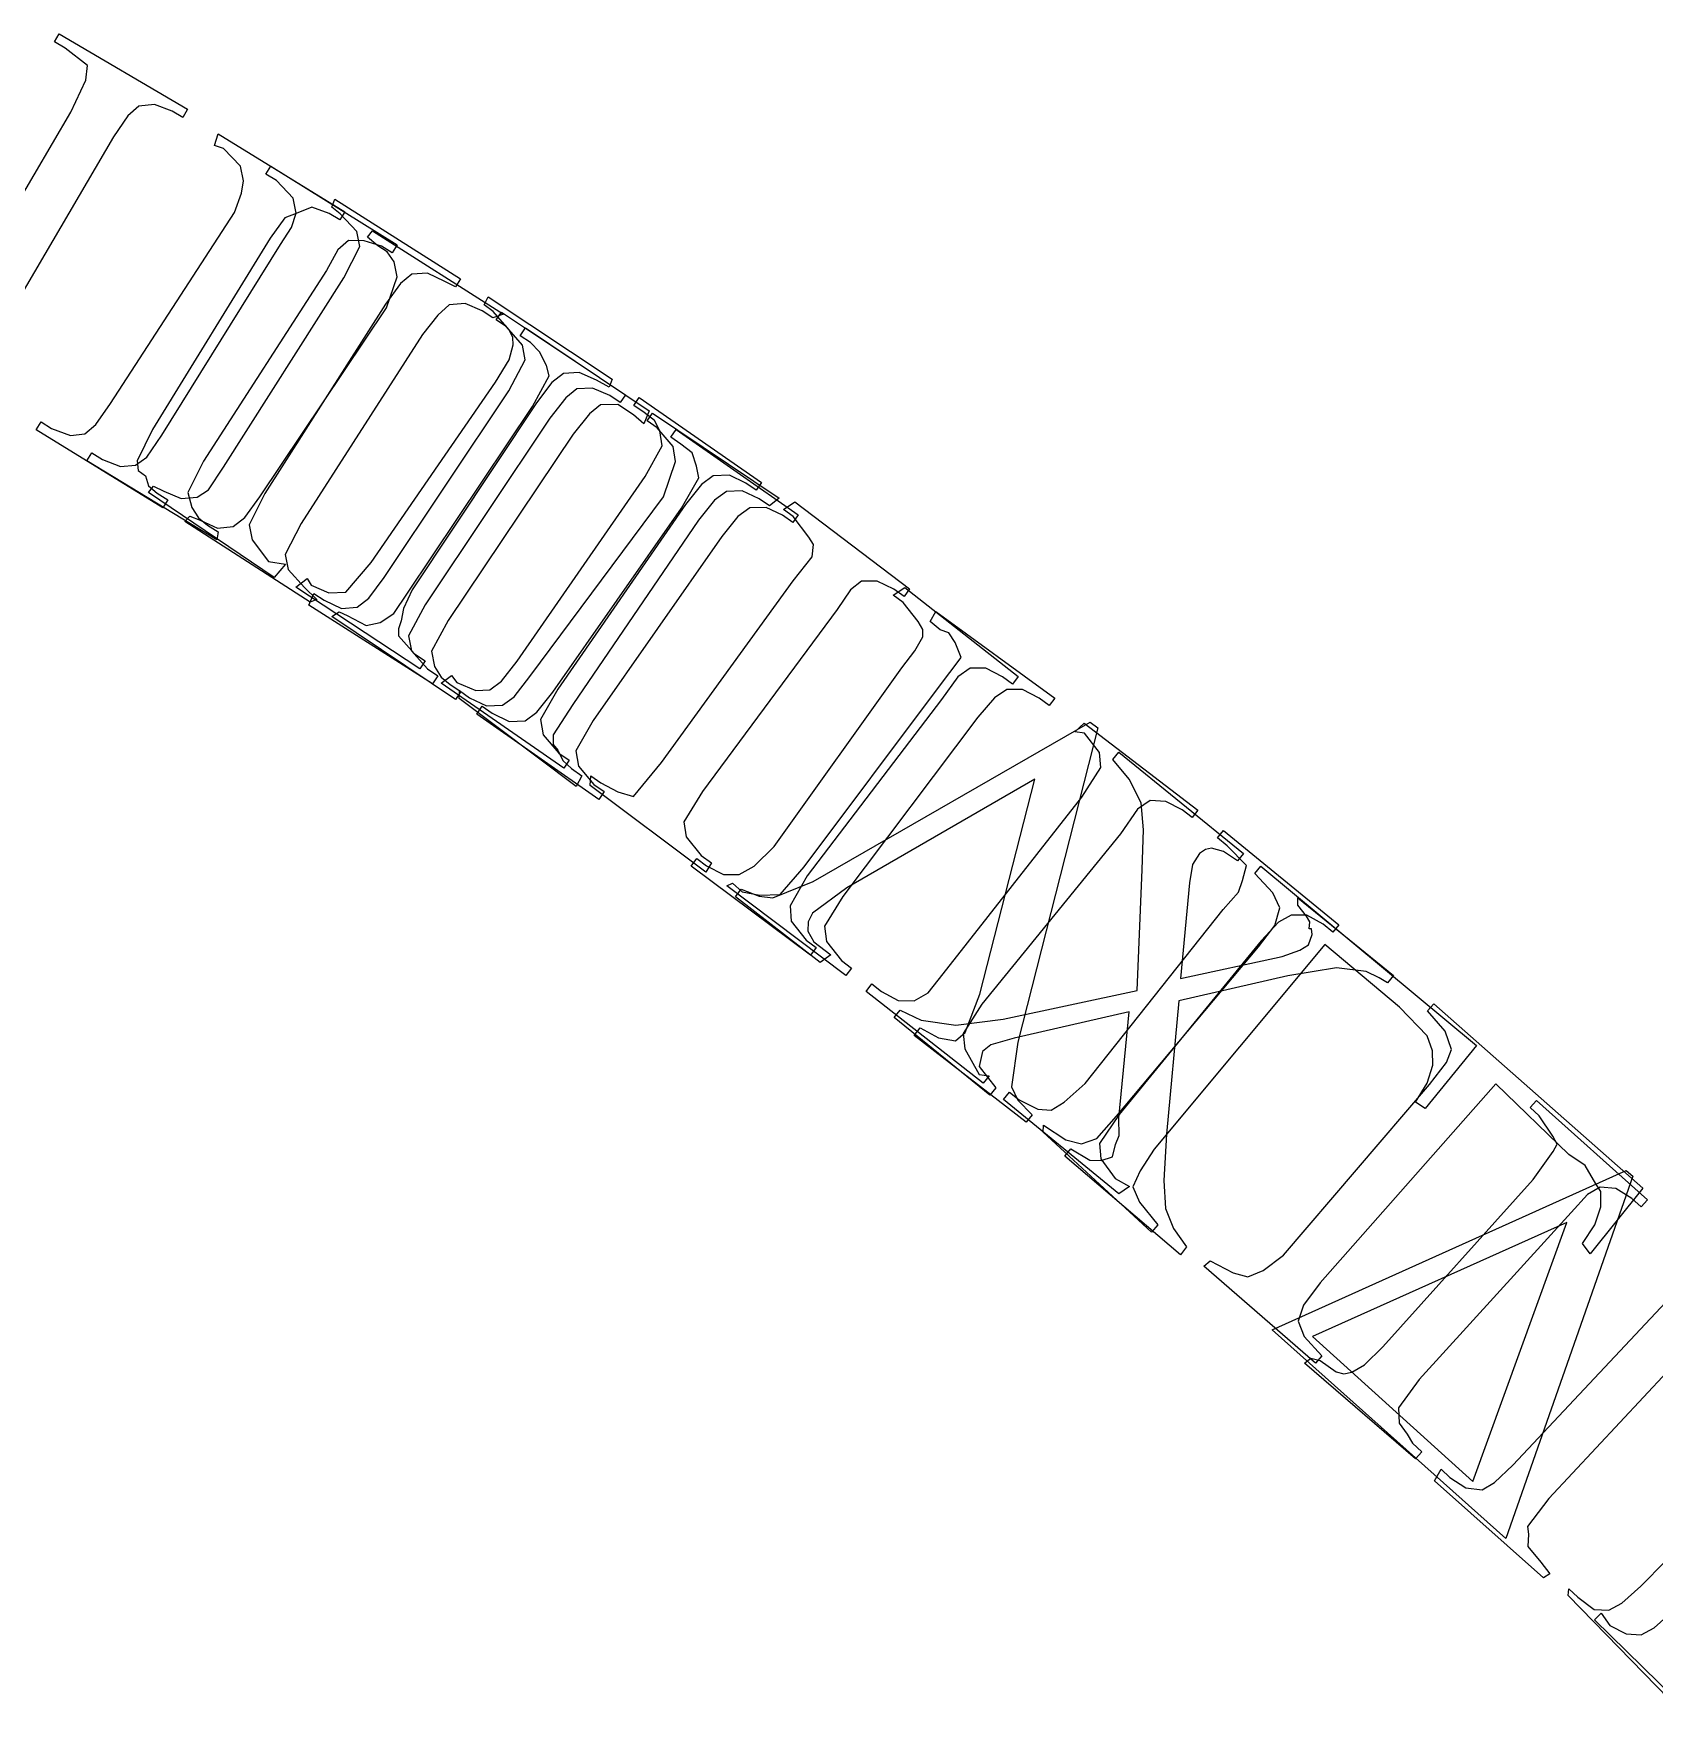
# Model space of a CAD drawing. Header units: millimetres. Extents: x -330 to 330, y -330 to 331.
# Drawn here: x 163.8 to 222.6, y 225.3 to 286.7 of the extents above; entities that cross this region are included whole.
import ezdxf

# ---------------------------------------------------------------- set-up
doc = ezdxf.new("R2010")
doc.units = ezdxf.units.MM
for name, color, linetype in [('Layer 1', 7, 'Continuous'), ('Layer 1 (2)', 7, 'Continuous'), ('Layer 1 (3)', 7, 'Continuous')]:
    doc.layers.add(name, color=color, linetype=linetype)

msp = doc.modelspace()

# ---------------------------------------------------------------- linework, layer by layer
at = {"layer": 'Layer 1'}
for p, q in [((172.25, 281.596, -90), (172.433, 281.888, -90)), ((172.433, 281.888, -90), (177.017, 279.027, -90)), ((172.629, 281.359, -90), (172.25, 281.596, -90)), ((173.237, 280.717, -90), (172.629, 281.359, -90)), ((173.349, 280.176, -90), (173.237, 280.717, -90)), ((173.17725, 279.66075, -90), (173.349, 280.176, -90)), ((172.782, 279.039, -90), (173.17725, 279.66075, -90)), ((175.252, 279.185, -90), (174.855625, 278.8475, -90)), ((175.822, 279.173125, -90), (175.252, 279.185, -90)), ((176.449, 278.976, -90), (175.822, 279.173125, -90)), ((168.468, 272.125, -90), (172.782, 279.039, -90)), ((174.855625, 278.8475, -90), (174.454, 278.093, -90)), ((176.835, 278.735, -90), (176.449, 278.976, -90)), ((177.017, 279.027, -90), (176.835, 278.735, -90)), ((174.454, 278.093, -90), (169.983, 271.18, -90)), ((180.608, 276.301, -90), (180.799, 276.587, -90)), ((180.98, 276.053, -90), (180.608, 276.301, -90)), ((180.799, 276.587, -90), (185.296, 273.59, -90)), ((181.568, 275.393, -90), (180.98, 276.053, -90)), ((181.663, 274.849, -90), (181.568, 275.393, -90)), ((181.062, 273.729, -90), (181.663, 274.849, -90)), ((176.544, 266.949, -90), (181.062, 273.729, -90)), ((183.537, 273.802, -90), (183.131875, 273.47675, -90)), ((184.107125, 273.832125, -90), (183.537, 273.802, -90)), ((184.726, 273.557, -90), (184.107125, 273.832125, -90)), ((183.131875, 273.47675, -90), (182.549, 272.739, -90)), ((185.105, 273.304, -90), (184.726, 273.557, -90)), ((185.296, 273.59, -90), (185.105, 273.304, -90)), ((182.549, 272.739, -90), (178.03, 265.958, -90)), ((186.084, 272.637, -90), (186.281, 272.919, -90)), ((186.451, 272.382, -90), (186.084, 272.637, -90)), ((186.281, 272.919, -90), (190.882, 269.833, -90)), ((167.930625, 271.316375, -90), (168.468, 272.125, -90)), ((187.026, 271.71, -90), (186.451, 272.382, -90)), ((165.755, 271.187, -90), (165.938, 271.479, -90)), ((170.464, 268.326, -90), (165.755, 271.187, -90)), ((165.938, 271.479, -90), (166.316, 271.243, -90)), ((166.316, 271.243, -90), (166.975375, 270.98225, -90)), ((167.52, 271.029, -90), (167.930625, 271.316375, -90)), ((187.111, 271.164, -90), (187.026, 271.71, -90)), ((166.975375, 270.98225, -90), (167.52, 271.029, -90)), ((169.983, 271.18, -90), (169.416, 270.043, -90)), ((186.683, 269.885, -90), (187.111, 271.164, -90)), ((169.416, 270.043, -90), (169.564, 269.497, -90)), ((188.963, 270.08, -90), (188.530125, 269.763125, -90)), ((189.534, 270.098875, -90), (188.963, 270.08, -90)), ((190.147, 269.811, -90), (189.534, 270.098875, -90)), ((169.564, 269.497, -90), (169.79975, 269.116875, -90)), ((181.834, 263.367, -90), (186.683, 269.885, -90)), ((188.530125, 269.763125, -90), (187.954, 269.036, -90)), ((190.521, 269.551, -90), (190.147, 269.811, -90)), ((190.882, 269.833, -90), (190.521, 269.551, -90)), ((169.79975, 269.116875, -90), (170.136, 268.859, -90)), ((170.136, 268.859, -90), (170.523, 268.618, -90)), ((187.954, 269.036, -90), (183.389, 262.348, -90)), ((170.523, 268.618, -90), (170.464, 268.326, -90)), ((175.98425, 266.209375, -90), (176.544, 266.949, -90)), ((173.804, 265.956, -90), (173.995, 266.378, -90)), ((173.995, 266.378, -90), (174.367, 266.13, -90)), ((178.301, 263.094, -90), (173.804, 265.956, -90)), ((174.367, 266.13, -90), (174.991, 265.831375, -90)), ((174.991, 265.831375, -90), (175.564, 265.88, -90)), ((175.564, 265.88, -90), (175.98425, 266.209375, -90)), ((178.03, 265.958, -90), (177.429, 264.838, -90)), ((177.429, 264.838, -90), (177.532, 264.289, -90)), ((177.532, 264.289, -90), (178.113, 263.634, -90)), ((178.113, 263.634, -90), (178.492, 263.381, -90)), ((178.492, 263.381, -90), (178.301, 263.094, -90)), ((181.26, 262.6195, -90), (181.834, 263.367, -90)), ((179.264, 262.565, -90), (179.275, 262.848, -90)), ((179.275, 262.848, -90), (179.641, 262.593, -90)), ((179.641, 262.593, -90), (180.259875, 262.301125, -90)), ((180.833, 262.319, -90), (181.26, 262.6195, -90)), ((183.515, 259.363, -90), (179.264, 262.565, -90)), ((180.259875, 262.301125, -90), (180.833, 262.319, -90)), ((183.389, 262.348, -90), (182.677, 261.24, -90)), ((192.115, 255.915, -90), (202.168, 261.704, -90)), ((202.44, 261.493, -90), (199.535, 250.093, -90)), ((202.168, 261.704, -90), (202.44, 261.493, -90)), ((182.677, 261.24, -90), (182.681375, 260.892125, -90)), ((182.681375, 260.892125, -90), (182.841, 260.689, -90)), ((182.841, 260.689, -90), (183.021125, 260.316125, -90)), ((183.021125, 260.316125, -90), (183.337, 260.022, -90)), ((183.337, 260.022, -90), (183.711, 259.762, -90)), ((183.711, 259.762, -90), (183.515, 259.363, -90)), ((200.156, 259.639, -90), (193.33, 255.691, -90)), ((198.162, 251.828, -90), (200.156, 259.639, -90)), ((208.135, 256.215, -90), (208.357, 256.479, -90)), ((208.357, 256.479, -90), (216.187, 249.972, -90)), ((190.65, 255.332, -90), (192.115, 255.915, -90)), ((208.799, 255.51225, -90), (208.135, 256.215, -90)), ((189.287, 255.365, -90), (189.498, 255.637, -90)), ((192.36, 252.983, -90), (189.287, 255.365, -90)), ((189.498, 255.637, -90), (190.153875, 255.385125, -90)), ((190.153875, 255.385125, -90), (190.65, 255.332, -90)), ((193.33, 255.691, -90), (192.087, 254.771, -90)), ((209.043, 254.967, -90), (208.799, 255.51225, -90)), ((192.087, 254.771, -90), (191.924375, 254.454875, -90)), ((208.868375, 254.3215, -90), (209.043, 254.967, -90)), ((191.924375, 254.454875, -90), (191.914, 254.123, -90)), ((191.914, 254.123, -90), (192.13325, 253.73625, -90)), ((208.276, 253.547, -90), (208.868375, 254.3215, -90)), ((192.13325, 253.73625, -90), (192.747, 253.255, -90)), ((203.121, 247.405, -90), (208.276, 253.547, -90)), ((210.678, 253.631, -90), (204.489, 246.205, -90)), ((213.385, 251.359, -90), (210.678, 253.631, -90)), ((192.747, 253.255, -90), (192.36, 252.983, -90)), ((197.628, 250.441, -90), (198.162, 251.828, -90)), ((214.394, 250.324, -90), (213.385, 251.359, -90)), ((195.779, 250.333, -90), (195.989, 250.605, -90)), ((199.844, 247.182, -90), (195.779, 250.333, -90)), ((195.989, 250.605, -90), (196.658375, 250.247875, -90)), ((197.282, 250.142, -90), (197.628, 250.441, -90)), ((214.589125, 249.775375, -90), (214.394, 250.324, -90)), ((196.658375, 250.247875, -90), (197.282, 250.142, -90)), ((199.535, 250.093, -90), (199.313, 248.47, -90)), ((216.187, 249.972, -90), (214.327, 247.684, -90)), ((214.599, 249.259, -90), (214.589125, 249.775375, -90)), ((214.4, 248.60675, -90), (214.599, 249.259, -90)), ((213.97, 247.917, -90), (214.4, 248.60675, -90)), ((199.313, 248.47, -90), (199.53625, 247.984125, -90)), ((199.53625, 247.984125, -90), (200.055, 247.454, -90)), ((214.327, 247.684, -90), (213.97, 247.917, -90)), ((200.055, 247.454, -90), (199.844, 247.182, -90)), ((202.404, 246.598875, -90), (203.121, 247.405, -90)), ((200.455, 246.818, -90), (200.469, 247.081, -90)), ((204.394, 243.199, -90), (200.455, 246.818, -90)), ((200.469, 247.081, -90), (201.276, 246.549375, -90)), ((201.276, 246.549375, -90), (201.855, 246.404, -90)), ((201.855, 246.404, -90), (202.404, 246.598875, -90)), ((204.489, 246.205, -90), (203.983125, 245.419, -90)), ((203.983125, 245.419, -90), (203.718, 244.84, -90)), ((208.773, 239.654, -90), (221.619, 245.436, -90)), ((221.619, 245.436, -90), (221.853, 245.224, -90)), ((203.718, 244.84, -90), (203.95725, 244.280375, -90)), ((221.853, 245.224, -90), (217.245, 232.071, -90)), ((203.95725, 244.280375, -90), (204.615, 243.456, -90)), ((204.615, 243.456, -90), (204.394, 243.199, -90)), ((219.462, 243.548, -90), (210.228, 239.405, -90)), ((216.047, 234.148, -90), (219.462, 243.548, -90)), ((217.245, 232.071, -90), (208.773, 239.654, -90)), ((210.228, 239.405, -90), (216.047, 234.148, -90))]:
    msp.add_line(p, q, dxfattribs=at)
at = {"layer": 'Layer 1 (2)'}
for p, q in [((164.575, 286.391), (164.749, 286.688)), ((164.749, 286.688), (169.41, 283.952)), ((164.96, 286.165), (164.575, 286.391)), ((165.778, 285.539), (164.96, 286.165)), ((165.712, 285.001), (165.778, 285.539)), ((165.176, 283.849), (165.712, 285.001)), ((168.209375, 284.126), (167.641, 284.063)), ((168.843, 283.886), (168.209375, 284.126)), ((161.051, 276.822), (165.176, 283.849)), ((167.234375, 283.714), (166.716, 282.945)), ((167.641, 284.063), (167.234375, 283.714)), ((169.236, 283.655), (168.843, 283.886)), ((169.41, 283.952), (169.236, 283.655)), ((166.716, 282.945), (162.591, 275.918)), ((174.642, 280.397), (174.753, 280.688)), ((174.945, 280.158), (174.642, 280.397)), ((174.753, 280.688), (179.314, 277.789)), ((175.547, 279.511), (174.945, 280.158)), ((175.655, 278.968), (175.547, 279.511)), ((175.078, 277.836), (175.655, 278.968)), ((177.55, 277.962), (177.130875, 277.62775)), ((178.12, 277.99875), (177.55, 277.962)), ((178.744, 277.695), (178.12, 277.99875)), ((170.708, 270.959), (175.078, 277.836)), ((177.130875, 277.62775), (176.585, 276.878)), ((179.129, 277.499), (178.744, 277.695)), ((179.314, 277.789), (179.129, 277.499)), ((176.585, 276.878), (172.215, 270.001)), ((180.166, 276.854), (180.311, 277.141)), ((180.493, 276.607), (180.166, 276.854)), ((180.311, 277.141), (184.814, 274.152)), ((181.083, 275.948), (180.493, 276.607)), ((181.208375, 275.6625), (181.083, 275.948)), ((181.222, 275.404), (181.208375, 275.6625)), ((181.0795, 274.855625), (181.222, 275.404)), ((180.58, 274.05), (181.0795, 274.855625)), ((183.054, 274.36), (182.628125, 274.03375)), ((183.624625, 274.3915), (183.054, 274.36)), ((184.244, 274.117), (183.624625, 274.3915)), ((176.073, 267.494), (180.58, 274.05)), ((182.628125, 274.03375), (182.068, 273.295)), ((184.709, 273.865), (184.244, 274.117)), ((184.814, 274.152), (184.709, 273.865)), ((182.068, 273.295), (177.561, 266.507)), ((185.605, 273.199), (185.801, 273.482)), ((185.972, 272.945), (185.605, 273.199)), ((185.801, 273.482), (190.242, 270.404)), ((186.34925, 272.650375), (185.972, 272.945)), ((186.548, 272.274), (186.34925, 272.650375)), ((186.633, 271.728), (186.548, 272.274)), ((186.012, 270.619), (186.633, 271.728)), ((170.16425, 270.1395), (170.708, 270.959)), ((181.371, 263.922), (186.012, 270.619)), ((188.487, 270.647), (188.055125, 270.329625)), ((189.080625, 270.667375), (188.487, 270.647)), ((189.672, 270.381), (189.080625, 270.667375)), ((167.987, 270.042), (168.172, 270.269)), ((172.548, 266.951), (167.987, 270.042)), ((168.172, 270.269), (168.549, 270.093)), ((168.549, 270.093), (169.178875, 269.827625)), ((169.751, 269.869), (170.16425, 270.1395)), ((172.215, 270.001), (171.639, 268.868)), ((188.055125, 270.329625), (187.48, 269.602)), ((190.046, 270.121), (189.672, 270.381)), ((190.242, 270.404), (190.046, 270.121)), ((169.178875, 269.827625), (169.751, 269.869)), ((187.48, 269.602), (182.839, 262.905)), ((191.029, 269.425), (191.44, 269.704)), ((191.391, 269.164), (191.029, 269.425)), ((191.44, 269.704), (195.61, 266.538)), ((171.639, 268.868), (171.754, 268.321)), ((191.953, 268.424), (191.391, 269.164)), ((171.754, 268.321), (172.348, 267.538)), ((192.118875, 268.157), (191.953, 268.424)), ((192.08, 267.71), (192.118875, 268.157)), ((172.348, 267.538), (172.962, 267.434)), ((191.385, 266.838), (192.08, 267.71)), ((172.962, 267.434), (172.548, 266.951)), ((173.335, 266.602), (173.742, 266.919)), ((173.742, 266.919), (173.898, 266.672)), ((175.15, 266.425), (176.073, 267.494)), ((177.837, 263.643), (173.335, 266.602)), ((173.898, 266.672), (174.528875, 266.394375)), ((174.528875, 266.394375), (175.15, 266.425)), ((177.561, 266.507), (177.248625, 265.82725)), ((186.611, 260.235), (191.385, 266.838)), ((193.46725, 266.507625), (192.977, 265.792)), ((193.86, 266.816), (193.46725, 266.507625)), ((194.4315, 266.82475), (193.86, 266.816)), ((195.039, 266.526), (194.4315, 266.82475)), ((195.408, 266.259), (195.039, 266.526)), ((195.61, 266.538), (195.408, 266.259)), ((177.248625, 265.82725), (177.153, 265.386)), ((192.977, 265.792), (188.098, 259.188)), ((196.361, 265.358), (196.568, 265.726)), ((196.568, 265.726), (200.884, 262.577)), ((177.153, 265.386), (177.059625, 265.0945)), ((177.059625, 265.0945), (177.066, 264.836)), ((196.718, 265.051), (196.361, 265.358)), ((197.033, 264.95), (196.718, 265.051)), ((177.066, 264.836), (177.648, 264.182)), ((197.267, 264.594), (197.033, 264.95)), ((197.478, 264.045), (197.267, 264.594)), ((177.648, 264.182), (178.028, 263.93)), ((178.028, 263.93), (177.837, 263.643)), ((180.797875, 263.193), (181.371, 263.922)), ((196.665, 262.962), (197.478, 264.045)), ((178.616, 263.115), (178.984, 263.398)), ((178.984, 263.398), (179.179, 263.144)), ((183.058, 260.037), (178.616, 263.115)), ((179.179, 263.144), (179.86725, 262.8535)), ((179.86725, 262.8535), (180.371, 262.872)), ((180.371, 262.872), (180.797875, 263.193)), ((182.839, 262.905), (182.218, 261.796)), ((191.789, 256.455), (196.665, 262.962)), ((199.14, 262.89), (198.695125, 262.590625)), ((199.711125, 262.887625), (199.14, 262.89)), ((200.313, 262.577), (199.711125, 262.887625)), ((198.695125, 262.590625), (198.092, 261.887)), ((200.677, 262.303), (200.313, 262.577)), ((200.884, 262.577), (200.677, 262.303)), ((182.218, 261.796), (182.311, 261.245)), ((198.092, 261.887), (193.187, 255.38)), ((201.612, 261.347), (201.941, 261.672)), ((201.941, 261.672), (206.075, 258.515)), ((182.311, 261.245), (182.879, 260.579)), ((201.963, 261.307), (201.612, 261.347)), ((202.498, 260.603), (201.963, 261.307)), ((182.879, 260.579), (183.254, 260.32)), ((183.254, 260.32), (183.058, 260.037)), ((185.591, 259), (186.611, 260.235)), ((202.551, 260.053), (202.498, 260.603)), ((184.021, 259.4), (184.042, 259.762)), ((184.042, 259.762), (184.404, 259.5)), ((201.865, 258.983), (202.551, 260.053)), ((188.22, 256.264), (184.021, 259.4)), ((184.404, 259.5), (185.017, 259.172)), ((185.017, 259.172), (185.591, 259)), ((188.098, 259.188), (187.415, 258.092)), ((196.832, 252.575), (201.865, 258.983)), ((203.887, 258.54375), (203.269, 257.656)), ((204.337, 258.863), (203.887, 258.54375)), ((204.9085, 258.825375), (204.337, 258.863)), ((205.504, 258.526), (204.9085, 258.825375)), ((205.862, 258.244), (205.504, 258.526)), ((206.075, 258.515), (205.862, 258.244)), ((187.415, 258.092), (187.497, 257.539)), ((206.787, 257.503), (207.005, 257.769)), ((207.005, 257.769), (211.188, 254.347)), ((187.497, 257.539), (188.052, 256.862)), ((203.269, 257.656), (198.236, 251.472)), ((207.133, 257.22), (206.787, 257.503)), ((207.842, 256.506), (207.133, 257.22)), ((188.052, 256.862), (188.422, 256.596)), ((188.422, 256.596), (188.22, 256.264)), ((207.695, 255.954), (207.842, 256.506)), ((188.976, 255.758), (189.183, 255.857)), ((189.183, 255.857), (189.54, 255.55)), ((190.908, 255.445), (191.789, 256.455)), ((207.55, 255.533375), (207.695, 255.954)), ((193.291, 252.505), (188.976, 255.758)), ((189.54, 255.55), (190.170375, 255.4225)), ((190.170375, 255.4225), (190.908, 255.445)), ((193.187, 255.38), (192.522, 254.297)), ((206.988, 254.899), (207.55, 255.533375)), ((201.979, 248.592), (206.988, 254.899)), ((209.457, 254.703), (209.000875, 254.444)), ((210.028, 254.70075), (209.457, 254.703)), ((210.617, 254.37), (210.028, 254.70075)), ((192.522, 254.297), (192.593, 253.742)), ((209.000875, 254.444), (208.37, 253.768)), ((210.97, 254.081), (210.617, 254.37)), ((211.188, 254.347), (210.97, 254.081)), ((192.593, 253.742), (193.135, 253.054)), ((208.37, 253.768), (203.211, 247.461)), ((193.135, 253.054), (193.499, 252.78)), ((193.499, 252.78), (193.291, 252.505)), ((194.034, 251.934), (194.246, 252.205)), ((194.246, 252.205), (194.597, 251.929)), ((196.28425, 251.881375), (196.832, 252.575)), ((198.284, 248.596), (194.034, 251.934)), ((194.597, 251.929), (195.197875, 251.601875)), ((195.197875, 251.601875), (195.771, 251.586)), ((195.771, 251.586), (196.28425, 251.881375)), ((198.236, 251.472), (197.55, 250.402)), ((214.404, 251.223), (214.632, 251.481)), ((215.050625, 250.4875), (214.404, 251.223)), ((214.632, 251.481), (222.221, 244.785)), ((197.55, 250.402), (197.61, 249.847)), ((215.281, 249.824), (215.050625, 250.4875)), ((197.61, 249.847), (198.138, 248.919)), ((215.091875, 249.353375), (215.281, 249.824)), ((214.479, 248.552), (215.091875, 249.353375)), ((198.138, 248.919), (198.496, 248.867)), ((198.496, 248.867), (198.284, 248.596)), ((201.217625, 247.91125), (201.979, 248.592)), ((209.175, 242.36), (214.479, 248.552)), ((216.883, 248.577), (210.514, 241.357)), ((219.534, 246.017), (216.883, 248.577)), ((199.018, 248.007), (199.236, 248.273)), ((203.201, 244.585), (199.018, 248.007)), ((199.236, 248.273), (199.582, 247.991)), ((199.582, 247.991), (200.260625, 247.652)), ((200.748, 247.625), (201.217625, 247.91125)), ((200.260625, 247.652), (200.748, 247.625)), ((203.211, 247.461), (202.503, 246.406)), ((202.503, 246.406), (202.552, 245.849)), ((202.552, 245.849), (203.066, 245.14)), ((220.1315, 245.606875), (219.534, 246.017)), ((220.516, 244.953), (220.1315, 245.606875)), ((203.066, 245.14), (203.595, 244.851)), ((203.595, 244.851), (203.201, 244.585)), ((220.699625, 244.665), (220.516, 244.953)), ((222.221, 244.785), (220.305, 242.405)), ((220.695, 244.11), (220.699625, 244.665)), ((220.48025, 243.461875), (220.695, 244.11)), ((220.033, 242.783), (220.48025, 243.461875)), ((208.44, 241.806625), (209.175, 242.36)), ((220.305, 242.405), (220.033, 242.783)), ((206.288, 241.956), (206.515, 242.154)), ((210.347, 238.441), (206.288, 241.956)), ((206.515, 242.154), (207.35675, 241.713)), ((207.885, 241.569), (208.44, 241.806625)), ((207.35675, 241.713), (207.885, 241.569)), ((210.514, 241.357), (209.900375, 240.54025)), ((209.900375, 240.54025), (209.709, 239.959)), ((209.709, 239.959), (209.934625, 239.41225)), ((209.934625, 239.41225), (210.575, 238.699)), ((210.575, 238.699), (210.347, 238.441)), ((220.468, 229.117), (220.709, 229.363)), ((224.329, 225.335), (220.468, 229.117)), ((220.709, 229.363), (221.028, 228.914)), ((221.028, 228.914), (221.621125, 228.620375)), ((222.632125, 228.826375), (223.32, 229.449)), ((221.621125, 228.620375), (222.158, 228.581)), ((222.158, 228.581), (222.632125, 228.826375))]:
    msp.add_line(p, q, dxfattribs=at)
at = {"layer": 'Layer 1 (3)'}
for p, q in [((170.387, 282.638, -140), (170.513, 283.055, -140)), ((170.513, 283.055, -140), (175.117, 280.225, -140)), ((170.713, 282.528, -140), (170.387, 282.638, -140)), ((171.325, 281.89, -140), (170.713, 282.528, -140)), ((171.441, 281.349, -140), (171.325, 281.89, -140)), ((171.359, 280.9015, -140), (171.441, 281.349, -140)), ((171.112, 280.208, -140), (171.359, 280.9015, -140)), ((173.92025, 280.397625, -140), (173.351, 280.169, -140)), ((174.548, 280.171, -140), (173.92025, 280.397625, -140)), ((166.615, 273.266, -140), (171.112, 280.208, -140)), ((172.937, 280.006, -140), (172.403, 279.273, -140)), ((173.351, 280.169, -140), (172.937, 280.006, -140)), ((174.937, 279.932, -140), (174.548, 280.171, -140)), ((175.117, 280.225, -140), (174.937, 279.932, -140)), ((172.403, 279.273, -140), (168.136, 272.331, -140)), ((175.935, 279.304, -140), (176.121, 279.534, -140)), ((176.311, 278.989, -140), (175.935, 279.304, -140)), ((176.121, 279.534, -140), (180.878, 276.518, -140)), ((176.64875, 278.77075, -140), (176.311, 278.989, -140)), ((176.91, 278.413, -140), (176.64875, 278.77075, -140)), ((177.015, 277.87, -140), (176.91, 278.413, -140)), ((176.624, 276.74, -140), (177.015, 277.87, -140)), ((172.029, 269.885, -140), (176.624, 276.74, -140)), ((178.906, 276.855, -140), (178.485125, 276.47625, -140)), ((179.475875, 276.89475, -140), (178.906, 276.855, -140)), ((180.099, 276.63, -140), (179.475875, 276.89475, -140)), ((178.485125, 276.47625, -140), (177.936, 275.775, -140)), ((180.482, 276.383, -140), (180.099, 276.63, -140)), ((180.878, 276.518, -140), (180.482, 276.383, -140)), ((177.936, 275.775, -140), (173.532, 268.92, -140)), ((181.477, 275.731, -140), (181.668, 276.016, -140)), ((181.847, 275.482, -140), (181.477, 275.731, -140)), ((181.668, 276.016, -140), (186.156, 273.005, -140)), ((182.1795, 275.146125, -140), (181.847, 275.482, -140)), ((182.434, 274.655, -140), (182.1795, 275.146125, -140)), ((181.923, 273.157, -140), (182.527, 274.275, -140)), ((182.527, 274.275, -140), (182.434, 274.655, -140)), ((166.08275, 272.507125, -140), (166.615, 273.266, -140)), ((177.383, 266.391, -140), (181.923, 273.157, -140)), ((184.397, 273.222, -140), (183.994125, 272.89825, -140)), ((185.018875, 273.236625, -140), (184.397, 273.222, -140)), ((185.586, 272.862, -140), (185.018875, 273.236625, -140)), ((163.908, 272.309, -140), (164.089, 272.602, -140)), ((164.089, 272.602, -140), (164.469, 272.368, -140)), ((165.675, 272.163, -140), (166.08275, 272.507125, -140)), ((183.994125, 272.89825, -140), (183.406, 272.162, -140)), ((185.964, 272.536, -140), (185.586, 272.862, -140)), ((186.156, 273.005, -140), (185.964, 272.536, -140)), ((168.513, 269.479, -140), (163.908, 272.309, -140)), ((164.469, 272.368, -140), (165.15525, 272.1125, -140)), ((165.15525, 272.1125, -140), (165.675, 272.163, -140)), ((168.136, 272.331, -140), (167.577, 271.19, -140)), ((183.406, 272.162, -140), (178.866, 265.396, -140)), ((186.941, 272.05, -140), (187.138, 272.332, -140)), ((187.307, 271.794, -140), (186.941, 272.05, -140)), ((187.138, 272.332, -140), (191.565, 269.232, -140)), ((187.720125, 271.481375, -140), (187.307, 271.794, -140)), ((167.577, 271.19, -140), (167.609125, 270.843625, -140)), ((187.879, 270.994, -140), (187.720125, 271.481375, -140)), ((167.609125, 270.843625, -140), (167.879, 270.645, -140)), ((167.879, 270.645, -140), (167.985875, 270.286375, -140)), ((187.336, 269.468, -140), (187.962, 270.573, -140)), ((187.962, 270.573, -140), (187.879, 270.994, -140)), ((167.985875, 270.286375, -140), (168.305, 270.011, -140)), ((168.305, 270.011, -140), (168.693, 269.773, -140)), ((168.693, 269.773, -140), (168.513, 269.479, -140)), ((171.481625, 269.13625, -140), (172.029, 269.885, -140)), ((182.662, 262.793, -140), (187.336, 269.468, -140)), ((189.811, 269.483, -140), (189.377375, 269.16825, -140)), ((190.40925, 269.500375, -140), (189.811, 269.483, -140)), ((190.994, 269.211, -140), (190.40925, 269.500375, -140)), ((169.304, 268.982, -140), (169.49, 269.179, -140)), ((173.851, 266.061, -140), (169.304, 268.982, -140)), ((169.49, 269.179, -140), (169.866, 269.03, -140)), ((169.866, 269.03, -140), (170.494625, 268.748125, -140)), ((170.494625, 268.748125, -140), (171.067, 268.8, -140)), ((171.067, 268.8, -140), (171.481625, 269.13625, -140)), ((173.532, 268.92, -140), (172.95, 267.79, -140)), ((189.377375, 269.16825, -140), (188.799, 268.444, -140)), ((191.368, 268.95, -140), (190.994, 269.211, -140)), ((191.565, 269.232, -140), (191.368, 268.95, -140)), ((188.799, 268.444, -140), (184.125, 261.769, -140)), ((172.95, 267.79, -140), (173.062, 267.242, -140)), ((173.062, 267.242, -140), (173.654, 266.597, -140)), ((173.654, 266.597, -140), (174.094, 266.162, -140)), ((176.888375, 265.653375, -140), (177.383, 266.391, -140)), ((195.015, 266.313, -140), (195.435, 266.589, -140)), ((195.373, 266.046, -140), (195.015, 266.313, -140)), ((195.435, 266.589, -140), (199.553, 263.357, -140)), ((174.094, 266.162, -140), (173.851, 266.061, -140)), ((174.64, 265.542, -140), (174.904, 265.705, -140)), ((174.904, 265.705, -140), (175.203, 265.579, -140)), ((195.926, 265.355, -140), (195.373, 266.046, -140)), ((179.128, 262.531, -140), (174.64, 265.542, -140)), ((175.203, 265.579, -140), (175.885375, 265.218125, -140)), ((175.885375, 265.218125, -140), (176.399, 265.326, -140)), ((176.399, 265.326, -140), (176.888375, 265.653375, -140)), ((178.866, 265.396, -140), (178.261, 264.278, -140)), ((196.095125, 265.064875, -140), (195.926, 265.355, -140)), ((196.097, 264.807, -140), (196.095125, 265.064875, -140)), ((195.797125, 264.29425, -140), (196.097, 264.807, -140)), ((178.261, 264.278, -140), (178.363, 263.728, -140)), ((195.333, 263.675, -140), (195.797125, 264.29425, -140)), ((178.363, 263.728, -140), (178.61125, 263.342875, -140)), ((178.61125, 263.342875, -140), (178.942, 263.071, -140)), ((190.697, 257.189, -140), (195.333, 263.675, -140)), ((197.36425, 263.34325, -140), (196.764, 262.522, -140)), ((197.807, 263.662, -140), (197.36425, 263.34325, -140)), ((198.37875, 263.66175, -140), (197.807, 263.662, -140)), ((198.982, 263.354, -140), (198.37875, 263.66175, -140)), ((199.347, 263.082, -140), (198.982, 263.354, -140)), ((199.553, 263.357, -140), (199.347, 263.082, -140)), ((178.942, 263.071, -140), (179.32, 262.817, -140)), ((179.32, 262.817, -140), (179.128, 262.531, -140)), ((182.08525, 262.06725, -140), (182.662, 262.793, -140)), ((179.903, 262, -140), (180.1, 262.282, -140)), ((184.33, 258.9, -140), (179.903, 262, -140)), ((180.1, 262.282, -140), (180.466, 262.026, -140)), ((180.466, 262.026, -140), (181.084, 261.7325, -140)), ((181.657, 261.748, -140), (182.08525, 262.06725, -140)), ((196.764, 262.522, -140), (191.893, 256.121, -140)), ((181.084, 261.7325, -140), (181.657, 261.748, -140)), ((184.125, 261.769, -140), (183.498, 260.663, -140)), ((183.498, 260.663, -140), (183.589, 260.112, -140)), ((202.982, 260.35, -140), (203.2, 260.617, -140)), ((203.58025, 259.637, -140), (202.982, 260.35, -140)), ((203.2, 260.617, -140), (207.726, 256.939, -140)), ((183.589, 260.112, -140), (184.154, 259.443, -140)), ((204.021, 258.78, -140), (203.58025, 259.637, -140)), ((184.154, 259.443, -140), (184.527, 259.182, -140)), ((184.527, 259.182, -140), (184.33, 258.9, -140)), ((204.10525, 257.79275, -140), (204.021, 258.78, -140)), ((204.05, 256.354, -140), (204.10525, 257.79275, -140)), ((189.9685, 256.480125, -140), (190.697, 257.189, -140)), ((206.35475, 257.081625, -140), (206.13, 256.932, -140)), ((206.566, 257.127, -140), (206.35475, 257.081625, -140)), ((207.004125, 257.009875, -140), (206.566, 257.127, -140)), ((187.68, 256.478, -140), (187.886, 256.754, -140)), ((192.012, 253.247, -140), (187.68, 256.478, -140)), ((187.886, 256.754, -140), (188.243, 256.487, -140)), ((188.243, 256.487, -140), (188.852125, 256.17525, -140)), ((189.426, 256.174, -140), (189.9685, 256.480125, -140)), ((205.882875, 256.533125, -140), (205.767, 255.871, -140)), ((206.13, 256.932, -140), (205.882875, 256.533125, -140)), ((207.509, 256.673, -140), (207.004125, 257.009875, -140)), ((207.726, 256.939, -140), (207.509, 256.673, -140)), ((188.852125, 256.17525, -140), (189.426, 256.174, -140)), ((191.893, 256.121, -140), (191.273, 255.035, -140)), ((203.865, 251.966, -140), (204.05, 256.354, -140)), ((205.767, 255.871, -140), (205.444, 252.406, -140)), ((209.696, 255.065, -140), (209.704, 255.332, -140)), ((209.704, 255.332, -140), (213.176, 252.511, -140)), ((191.273, 255.035, -140), (191.307, 254.48, -140)), ((210.013, 254.66475, -140), (209.696, 255.065, -140)), ((210.133625, 254.453562, -140), (210.013, 254.66475, -140)), ((191.307, 254.48, -140), (191.852, 253.795, -140)), ((210.088, 253.618, -140), (210.218, 254.003, -140)), ((210.117, 254.206, -140), (210.133625, 254.453562, -140)), ((210.200125, 254.20275, -140), (210.117, 254.206, -140)), ((210.218, 254.003, -140), (210.200125, 254.20275, -140)), ((191.852, 253.795, -140), (192.218, 253.523, -140)), ((192.218, 253.523, -140), (192.012, 253.247, -140)), ((209.128, 253.194, -140), (209.779, 253.426, -140)), ((209.779, 253.426, -140), (210.088, 253.618, -140)), ((205.444, 252.406, -140), (209.128, 253.194, -140)), ((211.104, 252.792, -140), (209.342, 252.498, -140)), ((212.182, 252.659, -140), (211.104, 252.792, -140)), ((209.342, 252.498, -140), (205.382, 251.593, -140)), ((212.65825, 252.427875, -140), (212.182, 252.659, -140)), ((212.959, 252.244, -140), (212.65825, 252.427875, -140)), ((213.176, 252.511, -140), (212.959, 252.244, -140)), ((199.004, 250.926, -140), (203.865, 251.966, -140)), ((205.382, 251.593, -140), (204.937, 246.753, -140)), ((195.05, 250.987, -140), (195.267, 251.254, -140)), ((198.523, 248.165, -140), (195.05, 250.987, -140)), ((195.267, 251.254, -140), (196.026, 250.889, -140)), ((203.585, 251.195, -140), (199.4, 250.233, -140)), ((203.204, 247.334, -140), (203.585, 251.195, -140)), ((196.026, 250.889, -140), (197.288, 250.702, -140)), ((197.288, 250.702, -140), (199.004, 250.926, -140)), ((198.253, 249.751, -140), (198.137, 249.21, -140)), ((198.556, 249.99, -140), (198.253, 249.751, -140)), ((199.4, 250.233, -140), (198.556, 249.99, -140)), ((198.137, 249.21, -140), (198.74, 248.432, -140)), ((198.74, 248.432, -140), (198.523, 248.165, -140)), ((218.132, 247.714, -140), (218.361, 247.97, -140)), ((218.361, 247.97, -140), (222.387, 244.364, -140)), ((203.216125, 246.697125, -140), (203.204, 247.334, -140)), ((218.464, 247.416, -140), (218.132, 247.714, -140)), ((218.953, 246.679, -140), (218.464, 247.416, -140)), ((203.085, 246.376, -140), (203.216125, 246.697125, -140)), ((204.937, 246.753, -140), (204.836625, 245.073875, -140)), ((219.10775, 246.381875, -140), (218.953, 246.679, -140)), ((201.244, 245.954, -140), (201.461, 246.221, -140)), ((201.461, 246.221, -140), (202.153, 245.803, -140)), ((202.971, 245.922, -140), (203.085, 246.376, -140)), ((218.242, 245.103, -140), (218.97, 246.126, -140)), ((218.97, 246.126, -140), (219.10775, 246.381875, -140)), ((205.446, 242.371, -140), (201.244, 245.954, -140)), ((202.153, 245.803, -140), (202.563, 245.799, -140)), ((202.563, 245.799, -140), (202.971, 245.922, -140)), ((204.836625, 245.073875, -140), (204.899, 244.057, -140)), ((212.78, 239.034, -140), (218.242, 245.103, -140)), ((220.676, 244.824, -140), (220.21575, 244.56225, -140)), ((221.24475, 244.772875, -140), (220.676, 244.824, -140)), ((220.21575, 244.56225, -140), (219.616, 243.912, -140)), ((221.818, 244.412, -140), (221.24475, 244.772875, -140)), ((222.157, 244.108, -140), (221.818, 244.412, -140)), ((222.387, 244.364, -140), (222.157, 244.108, -140)), ((204.899, 244.057, -140), (205.187625, 243.32425, -140)), ((219.616, 243.912, -140), (214.11, 237.842, -140)), ((205.187625, 243.32425, -140), (205.663, 242.659, -140)), ((205.663, 242.659, -140), (205.446, 242.371, -140)), ((217.504, 234.741, -140), (223.06, 240.651, -140)), ((224.366, 239.484, -140), (218.81, 233.523, -140)), ((212.12075, 238.3815, -140), (212.78, 239.034, -140)), ((209.946, 238.437, -140), (210.176, 238.619, -140)), ((213.972, 234.969, -140), (209.946, 238.437, -140)), ((210.176, 238.619, -140), (210.508, 238.533, -140)), ((210.508, 238.533, -140), (211.086375, 238.120125, -140)), ((211.086375, 238.120125, -140), (211.372984, 238.048828, -140)), ((211.372984, 238.048828, -140), (211.658, 238.116, -140)), ((211.658, 238.116, -140), (212.12075, 238.3815, -140)), ((214.11, 237.842, -140), (213.356, 236.819, -140)), ((213.356, 236.819, -140), (213.38, 236.261, -140)), ((213.38, 236.261, -140), (213.662625, 235.861375, -140)), ((213.662625, 235.861375, -140), (213.862, 235.53, -140)), ((222.147, 230.35, -140), (227.82, 236.114, -140)), ((213.862, 235.53, -140), (214.201, 235.225, -140)), ((214.201, 235.225, -140), (213.972, 234.969, -140)), ((214.662, 234.172, -140), (214.897, 234.59, -140)), ((214.897, 234.59, -140), (215.223, 234.286, -140)), ((216.83525, 234.10175, -140), (217.504, 234.741, -140)), ((218.615, 230.653, -140), (214.662, 234.172, -140)), ((215.223, 234.286, -140), (215.797125, 233.909125, -140)), ((215.797125, 233.909125, -140), (216.39, 233.845, -140)), ((216.39, 233.845, -140), (216.83525, 234.10175, -140)), ((218.81, 233.523, -140), (218.036, 232.515, -140)), ((218.036, 232.515, -140), (218.077125, 232.237, -140)), ((218.077125, 232.237, -140), (218.05, 231.782, -140)), ((218.05, 231.782, -140), (218.516, 231.216, -140)), ((218.516, 231.216, -140), (218.85, 230.796, -140)), ((218.85, 230.796, -140), (218.615, 230.653, -140)), ((219.507, 230.004, -140), (219.537, 230.251, -140)), ((219.537, 230.251, -140), (219.858, 229.94, -140)), ((221.46275, 229.724625, -140), (222.147, 230.35, -140)), ((223.177, 226.241, -140), (219.507, 230.004, -140)), ((219.858, 229.94, -140), (220.46075, 229.4975, -140)), ((220.46075, 229.4975, -140), (220.99, 229.478, -140)), ((220.99, 229.478, -140), (221.46275, 229.724625, -140))]:
    msp.add_line(p, q, dxfattribs=at)

doc.saveas('drawing.dxf')
